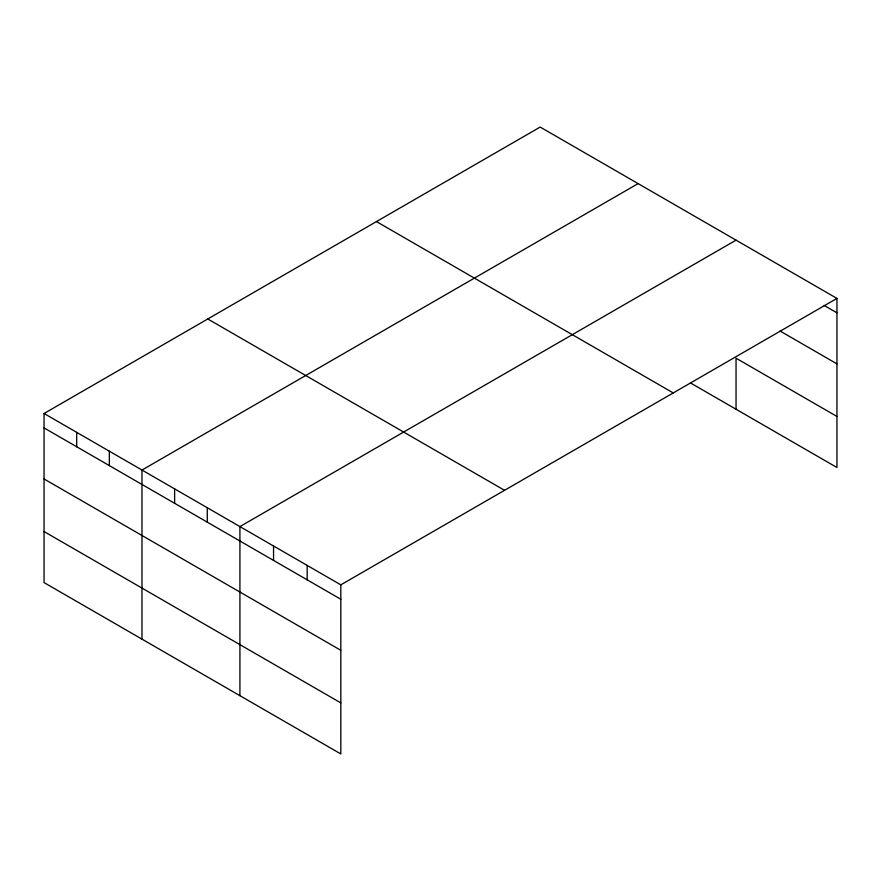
<?xml version="1.0" encoding="UTF-8"?>
<svg xmlns="http://www.w3.org/2000/svg" width="881" height="881" viewBox="0 0 881 881"><rect width="100%" height="100%" fill="white"/><g stroke="black" fill="none" stroke-linecap="round" stroke-linejoin="round"><path stroke-width="1.32" d="M44.05 413.497L340.826 584.841L340.826 753.938L44.05 582.594L44.05 413.497L540.174 127.062L836.95 298.406L836.95 467.503L690.583 382.993M638.108 183.6L141.984 470.047L141.984 639.143M736.042 240.15L239.918 526.585L239.918 695.682M340.826 584.841L836.95 298.406M824.198 305.454L836.95 312.821M780.114 331.047L836.95 363.864M836.95 416.46L736.042 358.204L736.042 409.247M376.451 221.583L673.227 392.926M207.773 318.977L504.549 490.31M44.05 427.913L340.826 599.256M44.05 478.956L340.826 650.299M44.05 531.551L340.826 702.895M307.183 565.426L307.183 579.83M273.55 546L273.55 560.415M207.277 507.731L207.277 522.147M174.625 488.889L174.625 503.304M109.343 451.193L109.343 465.609M76.691 432.351L76.691 446.766"/></g></svg>
